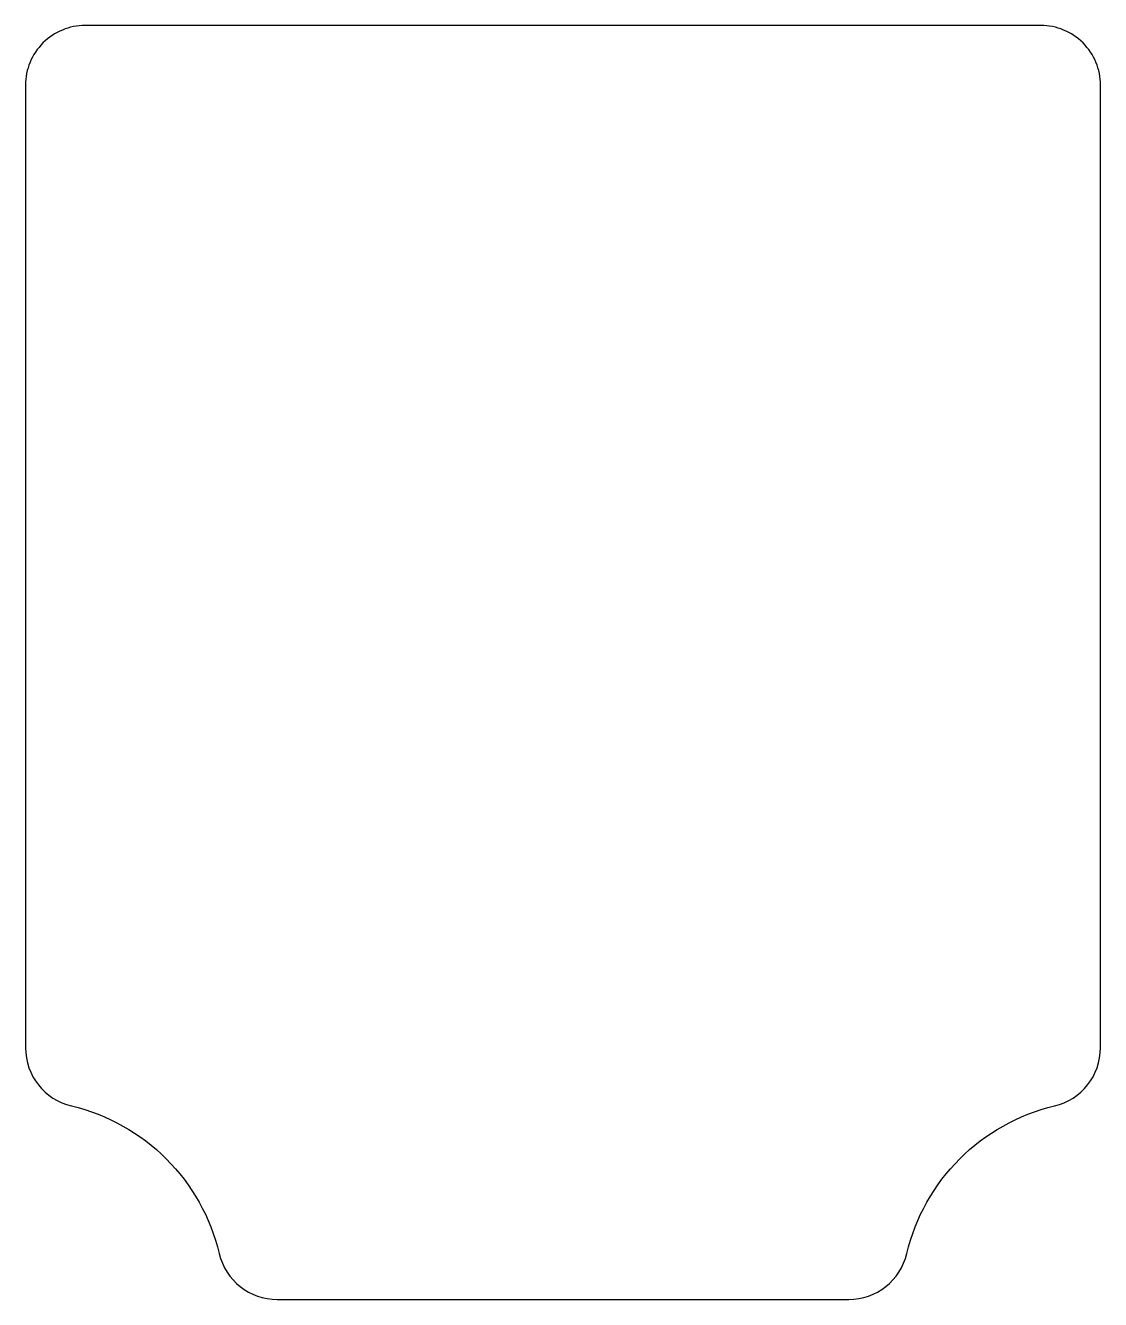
# Model space of a CAD drawing. Header units: millimetres. Extents: x -27 to 27, y -26.5 to 37.5.
import ezdxf

# ---------------------------------------------------------------- set-up
doc = ezdxf.new("R2010")
doc.units = ezdxf.units.MM
doc.layers.get('0').update_dxf_attribs({"linetype": 'CONTINUOUS'})

msp = doc.modelspace()

# ---------------------------------------------------------------- linework, layer by layer
msp.add_lwpolyline([(24.692, -16.77, 0.34754), (27, -13.851), (27, 34.527, 0.414214), (24, 37.527), (-24, 37.527, 0.414214), (-27, 34.527), (-27, -13.851, 0.34754), (-24.692, -16.77, -0.283515), (-17.27, -24.192, 0.34754), (-14.351, -26.5), (14.351, -26.5, 0.34754), (17.27, -24.192, -0.283515)], format="xyb", close=True)

doc.saveas('drawing.dxf')
